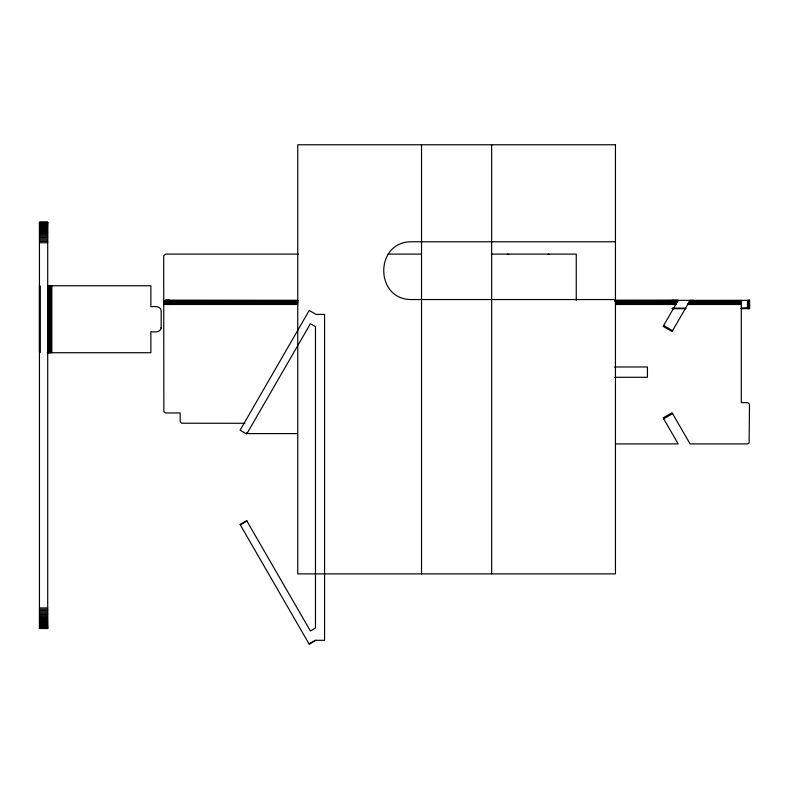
<?xml version="1.0" encoding="UTF-8"?>
<svg xmlns="http://www.w3.org/2000/svg" width="789" height="789" viewBox="0 0 789 789"><rect width="100%" height="100%" fill="white"/><g stroke="black" fill="none" stroke-linecap="round" stroke-linejoin="round"><path stroke-width="1.18" d="M39.45 352.722L39.45 285.756M47.873 352.722L47.873 285.756M48.08 352.722L48.08 285.756M50.111 352.722L50.111 285.756M614.444 300.353L749.55 300.353L749.55 308.055M749.501 300.353L749.55 308.607L741.265 308.519M749.175 307.029L749.343 300.353L749.372 307.414L749.155 304.81M47.232 352.722L150.857 352.722L150.857 331.686C154.2 332.13 161.064 332.662 161.173 327.553L161.173 310.925C161.064 305.816 154.2 306.349 150.857 306.803L150.857 285.756L47.705 285.756M161.124 328.145L161.173 327.553M298.242 300.353L165.71 300.353L164.25 300.964L163.648 302.414L297.7 302.769M297.7 300.52L165.394 300.382L163.648 302.414L297.7 302.246M169.556 302.246L163.698 301.97C165.009 297.917 176.125 301.723 164.25 300.964L297.759 301.013M690.079 300.353L672.08 331.538L663.145 326.38L678.165 300.353L615.578 300.392M547.694 254.561L548.976 254.107M240.3 524.843L246.908 521.026M663.657 418.781L672.593 413.623M309.022 643.873L315.186 640.313L324.565 640.313L324.565 314.387L316.004 314.387L309.229 310.471L240.093 430.212L246.701 434.029L310.393 323.717L315.482 326.656L315.482 628.034L310.393 630.983L246.701 520.671L240.093 524.488L309.229 644.228L316.004 640.313M615.548 303.893L676.37 303.479L615.578 303.321M175.474 303.893L169.536 304.485L163.648 303.943L297.512 303.893M699.606 303.893L693.649 304.485L687.988 303.972L741.295 303.893M672.258 303.321L676.646 302.996L615.578 302.769M741.295 301.013L689.537 301.299L741.295 301.359M693.649 301.359L689.32 301.664L741.295 301.783M693.649 301.783L689.083 302.079L741.295 302.246M693.649 302.246L688.827 302.522L741.295 302.769M672.258 302.769L676.913 302.522L615.578 302.246M741.295 300.52L689.872 300.708L741.295 300.727M666.34 301.013L677.968 300.708L666.34 300.727M693.649 302.769L688.56 302.996L741.295 303.321M297.7 301.359L163.826 301.576L297.7 301.783M672.258 302.246L677.169 302.079L615.578 301.783M163.698 301.97L169.556 301.783M693.649 300.392L689.99 300.52L693.649 300.52M693.649 303.321L688.274 303.479L693.649 303.893L693.649 300.727L689.724 300.974L693.649 301.013M748.366 308.085L741.167 308.233M169.556 302.769L163.648 302.907L297.7 303.321M672.258 301.783L677.416 301.664L615.578 301.359M169.556 300.392L164.793 300.57L297.759 300.727M672.258 301.359L677.623 301.299L614.572 301.013M164.507 300.737L169.556 300.727M39.45 222.311L47.705 222.311M39.45 222.528L47.705 222.528M39.45 222.833L47.705 222.833M39.45 223.228L47.705 223.228M39.45 223.701L47.705 223.701M39.45 224.263L47.705 224.263M39.45 224.895L47.705 224.895M39.45 225.615L47.705 225.615M39.45 226.394L47.705 226.394M39.45 227.252L47.705 227.252M39.45 228.179L47.705 228.179M39.45 229.165L47.705 229.165M39.45 230.21L47.705 230.21M39.45 231.305L47.705 231.305M39.45 232.449L47.705 232.449M39.45 233.643L47.705 233.643M39.45 234.866L47.705 234.866M39.45 236.138L47.705 236.138M39.45 237.43L47.705 237.43M39.45 238.742L47.705 238.742M39.45 240.073L47.705 240.073M39.45 241.414L47.705 241.414M615.45 241.779L411.996 241.779C374.341 240.99 374.341 300.323 411.996 299.544L615.45 299.544M39.45 242.765L47.705 242.765M298.459 254.107L165.71 254.107L163.698 255.715L163.856 411.799L165.71 412.963L180.148 412.963L180.208 421.681L181.756 423.229L244.935 423.279M388.188 254.107L421.385 254.107M491.439 254.107L576.256 254.107L576.256 300.353M614.572 300.727L678.076 300.52L672.258 300.392M163.648 304.485L297.64 304.485M615.43 304.485L675.788 304.485L672.258 303.893L672.258 301.013L677.81 300.974L672.258 300.727M687.702 304.485L741.295 304.485M672.179 308.233L685.73 308.233M685.73 308.44L672.179 308.568L685.74 308.607M614.424 366.974L647.434 366.974L647.434 377.29L614.424 377.29M297.384 433.595L248.229 433.595L246.622 432.816M615.548 443.911L678.165 443.911L663.145 417.884L672.08 412.726L690.079 443.911L747.489 443.911L749.096 443.132L749.501 404.254L747.942 402.706L741.295 402.646L741.295 300.353M39.45 607.924L47.705 607.924M39.45 609.276L47.705 609.276M39.45 610.617L47.705 610.617M39.45 611.948L47.705 611.948M39.45 613.26L47.705 613.26M39.45 614.552L47.705 614.552M39.45 615.814L47.705 615.814M39.45 617.047L47.705 617.047M39.45 618.241L47.705 618.241M39.45 619.385L47.705 619.385M39.45 620.479L47.705 620.479M39.45 621.525L47.705 621.525M39.45 622.511L47.705 622.511M39.45 623.438L47.705 623.438M39.45 624.286L47.705 624.286M39.45 625.075L47.705 625.075M39.45 625.785L47.705 625.785M39.45 626.427L47.705 626.427M39.45 626.979L47.705 626.979M39.45 627.462L47.705 627.462M39.45 627.847L47.705 627.847M39.45 628.152L47.705 628.152M39.45 628.379L47.705 628.379M39.45 628.508L47.705 628.557L47.705 222.133L39.45 222.182L39.45 628.557M672.258 303.893L676.074 303.972M169.556 301.359L164.013 301.24L169.556 301.013L169.556 303.321L163.648 303.41L169.556 303.893M507.426 254.107L508.718 254.561M663.657 325.492L672.593 330.65M749.343 300.353L749.343 308.607M749.096 300.353L749.096 308.607M748.771 300.353L748.771 308.607M748.386 300.353L748.386 308.607M747.942 300.353L747.942 308.607M747.489 300.353L747.489 308.607M491.665 144.772L491.665 573.879M421.523 144.772L421.523 573.879M51.827 285.756L51.827 352.722M51.246 285.756L51.246 352.722M50.664 285.756L50.664 352.722M49.599 285.756L49.599 352.722M49.125 285.756L49.125 352.722M48.711 285.756L48.711 352.722M48.356 285.756L48.356 352.722M39.825 285.756L39.825 352.722M39.618 285.756L39.618 352.722L39.618 285.756M749.55 308.292L741.167 308.568L749.55 308.292M615.45 144.772L297.749 144.772L297.749 573.879L615.45 573.879L615.45 144.772"/></g></svg>
